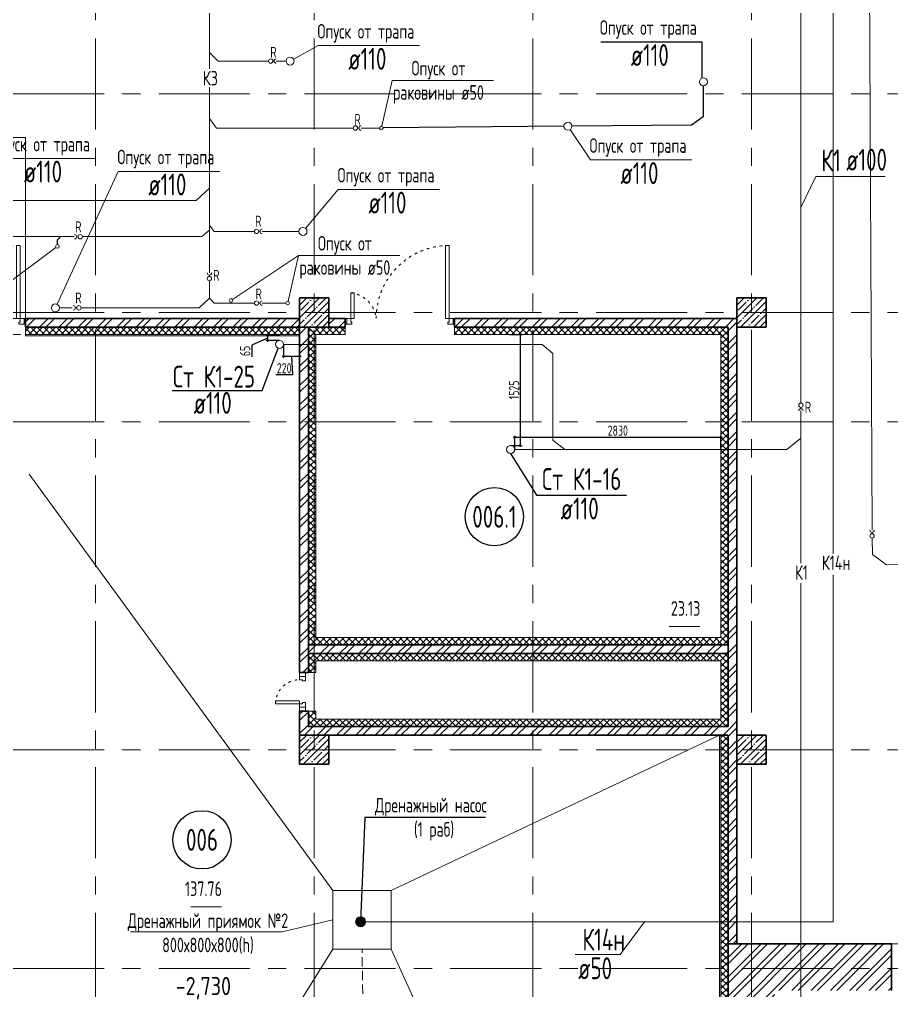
# Model space of a CAD drawing. Header units: millimetres. Extents: x -8689834 to 9419935, y -284943 to 166066.
# Drawn here: x -345217 to -333251, y 91296 to 104623 of the extents above; entities that cross this region are included whole.
import ezdxf
from ezdxf import colors
from ezdxf.entities.mleader import LeaderData, LeaderLine
from ezdxf.enums import TextEntityAlignment as Align
from ezdxf.math import Vec2, Vec3

# ---------------------------------------------------------------- set-up
doc = ezdxf.new("R2010")
doc.units = ezdxf.units.MM
doc.header["$MEASUREMENT"] = 0
for name, pattern in [('01_base$0$DASHED2', [0.375, 0.25, -0.125]), ('ACAD_ISO03W100', [30, 12, -18]), ('ADSK_Штриховая_ш2 п1', [3, 2, -1]), ('CENTER', [2, 1.25, -0.25, 0.25, -0.25]), ('TRATTEGGIATA', [0.75, 0.5, -0.25])]:
    doc.linetypes.add(name, pattern=pattern)
doc.layers.get('0').update_dxf_attribs({"color": 250, "lineweight": 9})
for name, color, linetype, lineweight in [('АР_Двери', 175, 'Continuous', 18), ('АР_Колонны', 250, 'Continuous', 30), ('АР_Колонны Штрих', 250, 'Continuous', 5), ('АР_Маркер экспликации', 239, 'Continuous', 13), ('АР_МосжилНии_Стены', 127, 'Continuous', 30), ('АР_Номер помещения', 1, 'Continuous', 25), ('АР_Оси', 195, 'Continuous', 9), ('АР_Отметки', 250, 'Continuous', 15), ('АР_Перегородки кирпич', 244, 'Continuous', 30), ('АР_Перегородки_кирпич_Штрих', 244, 'Continuous', 5), ('АР_Помещения_площадь', 19, 'Continuous', 9), ('АР_тонкая линия', 250, 'Continuous', 0), ('АР_Штриховка кирпич', 250, 'Continuous', 9), ('ВК_канализация', 32, 'Continuous', 30), ('М_проемы ОВ 4-5эт', 172, 'Continuous', 30), ('Подвал', 250, 'Continuous', 30), ('ФВ-5', 250, 'Continuous', 9), ('Штриховка', 7, 'Continuous', 5)]:
    doc.layers.add(name, color=color, linetype=linetype, lineweight=lineweight)
doc.layers.add('АР_Кровля дорожки', color=245, linetype='Continuous')
doc.layers.add('М_ОВ-АР венткамеры', color=132, linetype='Continuous')
doc.styles.add('ISOCPEUR', font='isocpeur.ttf', dxfattribs={"width": 0.7})
doc.styles.get("Standard").update_dxf_attribs({"font": 'isocpeur.ttf', "width": 0.7})
doc.dimstyles.new('R_50', dxfattribs={"dimtxt": 140, "dimasz": 30, "dimexe": 20, "dimexo": 0, "dimgap": 20, "dimtad": 1, "dimdec": 0, "dimrnd": 5, "dimzin": 0, "dimdsep": 46, "dimtxsty": 'ISOCPEUR', "dimblk": 'ARCHTICK', "dimcen": 50, "dimdle": 20, "dimclrd": 256, "dimclre": 256, "dimclrt": 256, "dimadec": 0, "dimazin": 0, "dimtfac": 2, "dimtdec": 0, "dimtofl": 0, "dimtmove": 1, "dimatfit": 3, "dimfxl": 1, "dimtvp": 3, "dimtolj": 1, "dimtzin": 0, "dimarcsym": 0})

# ---------------------------------------------------------------- blocks, each defined once
blk = doc.blocks.new('*U259')
at = {"layer": 'АР_Номер помещения', "color": 7}
blk.add_circle((-21437, 450), 400, dxfattribs=at)
at = {"layer": 'АР_Помещения_площадь', "color": 7}
blk.add_line((-21168, -468), (-21591, -468), dxfattribs=at)
at = {"color": 7, "style": 'ISOCPEUR', "width": 0.7, "flags": 1}
blk.add_attdef('КАТЕГОРИЯ', (-499, -2092), '', height=250, dxfattribs=at)
at = {"layer": 'АР_Номер помещения', "color": 7, "style": 'ISOCPEUR', "width": 0.7}
blk.add_attdef('НОМЕР_ПОМЕЩЕНИЯ', text='', height=300, dxfattribs=at).set_placement((-21437, 450), align=Align.MIDDLE_CENTER)
at = {"layer": 'АР_Помещения_площадь', "color": 7, "lineweight": 30, "width": 0.7, "flags": 104}
blk.add_attdef('ИМЯ_ПОМЕЩЕНИЯ', text='', height=100, dxfattribs=at).set_placement((158, 1217), align=Align.MIDDLE_CENTER)
at = {"layer": 'АР_Помещения_площадь', "color": 7, "style": 'ISOCPEUR', "width": 0.7}
blk.add_attdef('ПЛОЩАДЬ_ПОМЕЩЕНИЯ', text='', height=200, dxfattribs=at).set_placement((-21163, -221), align=Align.MIDDLE_RIGHT)
blk = doc.blocks.new('Полуторная_на лестницу')
for points in [[(75, 80), (75, 1080), (125, 1080), (125, 80)], [(1375, 430), (1375, 80), (1425, 80), (1425, 430)]]:
    blk.add_lwpolyline(points, close=True)
for points in [[(0, 0), (0, 80), (20, 80), (20, 0), (0, 0)], [(20, 80), (20, 0), (90, 0), (90, 30), (75, 30), (75, 80), (20, 80)], [(1480, 80), (1480, 0), (1410, 0), (1410, 30), (1425, 30), (1425, 80), (1480, 80)], [(1500, 0), (1500, 80), (1480, 80), (1480, 0), (1500, 0)]]:
    blk.add_lwpolyline(points)
at = {"linetype": 'ACAD_ISO03W100', "ltscale": 3}
for centre, radius, start, end in [((75, 80), 1000, 0, 90), ((1465, 40), 392, 95.9075, 174.0925)]:
    blk.add_arc(centre, radius, start, end, dxfattribs=at)
blk = doc.blocks.new('*U288')
for points in [[(0, 0), (0, -80), (55, -80), (55, 0), (0, 0)], [(55, -80), (55, 0), (115, 0), (115, -40), (100, -40), (100, -80), (55, -80)], [(475, -80), (475, 0), (415, 0), (415, -40), (430, -40), (430, -80), (475, -80)], [(530, 0), (530, -80), (475, -80), (475, 0), (530, 0)]]:
    blk.add_lwpolyline(points)
blk.add_lwpolyline([(100, -80), (100, -410), (140, -410), (140, -80)], close=True)
at = {"linetype": 'ACAD_ISO03W100', "ltscale": 3}
blk.add_arc((100, -80), 330, 270, 0, dxfattribs=at)
blk = doc.blocks.new('*U1919')
at = {"layer": 'АР_Номер помещения', "color": 7}
blk.add_circle((-20928, -180), 400, dxfattribs=at)
at = {"layer": 'АР_Помещения_площадь', "color": 7}
blk.add_line((-18108, -1685), (-18530, -1685), dxfattribs=at)
at = {"color": 7, "style": 'ISOCPEUR', "width": 0.7, "flags": 1}
blk.add_attdef('КАТЕГОРИЯ', (-499, -2092), '', height=250, dxfattribs=at)
at = {"layer": 'АР_Номер помещения', "color": 7, "style": 'ISOCPEUR', "width": 0.7}
blk.add_attdef('НОМЕР_ПОМЕЩЕНИЯ', text='', height=300, dxfattribs=at).set_placement((-20928, -180), align=Align.MIDDLE_CENTER)
at = {"layer": 'АР_Помещения_площадь', "color": 7, "lineweight": 30, "width": 0.7, "flags": 104}
blk.add_attdef('ИМЯ_ПОМЕЩЕНИЯ', text='', height=100, dxfattribs=at).set_placement((158, 1217), align=Align.MIDDLE_CENTER)
at = {"layer": 'АР_Помещения_площадь', "color": 7, "style": 'ISOCPEUR', "width": 0.7}
blk.add_attdef('ПЛОЩАДЬ_ПОМЕЩЕНИЯ', text='', height=200, dxfattribs=at).set_placement((-18103, -1439), align=Align.MIDDLE_RIGHT)
blk = doc.blocks.new('_DotSmall')
at = {"color": 0, "linetype": 'ByBlock', "const_width": 0.5}
blk.add_lwpolyline([(-0.0625, 0, 1), (0.0625, 0, 1)], format="xyb", close=True, dxfattribs=at)
blk = doc.blocks.new('_ArchTick')
at = {"color": 0, "linetype": 'ByBlock', "const_width": 0.15}
blk.add_lwpolyline([(-0.5, -0.5), (0.5, 0.5)], dxfattribs=at)
blk = doc.blocks.new('*D2235')
at = {"lineweight": -2, "ltscale": 100, "transparency": 16777216}
for p, q in [((-338491, 100301), (-338320, 100301)), ((-338340, 98757), (-338340, 100321)), ((-338476, 98777), (-338320, 98777))]:
    blk.add_line(p, q, dxfattribs=at)
at = {"lineweight": -2, "ltscale": 100, "transparency": 16777216, "xscale": 30, "yscale": 30, "zscale": 30}
for p, rotation in [((-338340, 100301), 90), ((-338340, 98777), 270)]:
    blk.add_blockref('_ArchTick', p, dxfattribs=dict(at, rotation=rotation))
at = {"ltscale": 100, "transparency": 16777216, "insert": (-338430, 99539), "char_height": 140, "attachment_point": 5, "rotation": 90, "style": 'ISOCPEUR'}
blk.add_mtext('\\A1;1525', dxfattribs=at)
blk = doc.blocks.new('*D2237')
at = {"lineweight": -2, "ltscale": 100, "transparency": 16777216}
for p, q in [((-338422, 98723), (-338422, 98910)), ((-335592, 98722), (-335592, 98910)), ((-338442, 98890), (-335572, 98890))]:
    blk.add_line(p, q, dxfattribs=at)
at = {"lineweight": -2, "ltscale": 100, "transparency": 16777216, "xscale": 30, "yscale": 30, "zscale": 30, "rotation": 180}
blk.add_blockref('_ArchTick', (-338422, 98890), dxfattribs=at)
at = {"lineweight": -2, "ltscale": 100, "transparency": 16777216, "xscale": 30, "yscale": 30, "zscale": 30}
blk.add_blockref('_ArchTick', (-335592, 98890), dxfattribs=at)
at = {"ltscale": 100, "transparency": 16777216, "insert": (-337007, 98980), "char_height": 140, "attachment_point": 5, "style": 'ISOCPEUR'}
blk.add_mtext('\\A1;2830', dxfattribs=at)
blk = doc.blocks.new('*D2238')
at = {"lineweight": -2, "ltscale": 100, "transparency": 16777216}
for p, q in [((-341592, 100163), (-341592, 99980)), ((-341372, 100163), (-341372, 99980)), ((-341612, 100000), (-341352, 100000)), ((-341482, 100000), (-341471, 99747)), ((-341471, 99747), (-341697, 99747))]:
    blk.add_line(p, q, dxfattribs=at)
at = {"lineweight": -2, "ltscale": 100, "transparency": 16777216, "xscale": 30, "yscale": 30, "zscale": 30, "rotation": 180}
blk.add_blockref('_ArchTick', (-341592, 100000), dxfattribs=at)
at = {"lineweight": -2, "ltscale": 100, "transparency": 16777216, "xscale": 30, "yscale": 30, "zscale": 30}
blk.add_blockref('_ArchTick', (-341372, 100000), dxfattribs=at)
at = {"ltscale": 100, "transparency": 16777216, "insert": (-341584, 99837), "char_height": 140, "attachment_point": 5, "style": 'ISOCPEUR'}
blk.add_mtext('\\A1;220', dxfattribs=at)
blk = doc.blocks.new('*D2240')
at = {"lineweight": -2, "ltscale": 100, "transparency": 16777216}
for p, q in [((-341815, 100249), (-342030, 100153)), ((-341647, 100281), (-341835, 100281)), ((-341815, 100301), (-341815, 100198)), ((-342030, 100153), (-342030, 99995)), ((-341647, 100218), (-341835, 100218))]:
    blk.add_line(p, q, dxfattribs=at)
at = {"lineweight": -2, "ltscale": 100, "transparency": 16777216, "xscale": 30, "yscale": 30, "zscale": 30}
for p, rotation in [((-341815, 100281), 90), ((-341815, 100218), 270)]:
    blk.add_blockref('_ArchTick', p, dxfattribs=dict(at, rotation=rotation))
at = {"ltscale": 100, "transparency": 16777216, "insert": (-342120, 100074), "char_height": 140, "attachment_point": 5, "rotation": 90, "style": 'ISOCPEUR'}
blk.add_mtext('\\A1;65', dxfattribs=at)

msp = doc.modelspace()

# ---------------------------------------------------------------- hatches: boundary and pattern name
at = {"layer": 'АР_Колонны Штрих', "ltscale": 100}
h = msp.add_hatch(dxfattribs=at)
h.set_pattern_fill('ANSI35', scale=500)
h.set_pattern_definition([(45, (-1298424.17, 140672.16), (-88.388348, 88.388348), []), (45, (-1298335.78, 140672.16), (-88.388348, 88.388348), [156.25, -31.25, 0, -31.25])])
h.paths.add_polyline_path([(-340972.1, 100800.7), (-341372.1, 100800.7), (-341372.1, 100400.7), (-340972.1, 100400.7)])
h = msp.add_hatch(dxfattribs=at)
h.set_pattern_fill('ANSI35', scale=500)
h.set_pattern_definition([(45, (-1292424.17, 140672.16), (-88.388348, 88.388348), []), (45, (-1292335.78, 140672.16), (-88.388348, 88.388348), [156.25, -31.25, 0, -31.25])])
h.paths.add_polyline_path([(-334972.1, 100800.7), (-335372.1, 100800.7), (-335372.1, 100400.7), (-334972.1, 100400.7)])
h = msp.add_hatch(dxfattribs=at)
h.set_pattern_fill('ANSI35', scale=500)
h.set_pattern_definition([(45, (-1298424.17, 134672.16), (-88.388348, 88.388348), []), (45, (-1298335.78, 134672.16), (-88.388348, 88.388348), [156.25, -31.25, 0, -31.25])])
h.paths.add_polyline_path([(-340972.1, 94800.7), (-341372.1, 94800.7), (-341372.1, 94400.7), (-340972.1, 94400.7)])
h = msp.add_hatch(dxfattribs=at)
h.set_pattern_fill('ANSI35', scale=500)
h.set_pattern_definition([(45, (-1292424.17, 134672.16), (-88.388348, 88.388348), []), (45, (-1292335.78, 134672.16), (-88.388348, 88.388348), [156.25, -31.25, 0, -31.25])])
h.paths.add_polyline_path([(-334972.1, 94800.7), (-335372.1, 94800.7), (-335372.1, 94400.7), (-334972.1, 94400.7)])
at = {"layer": 'АР_Перегородки_кирпич_Штрих', "ltscale": 100}
h = msp.add_hatch(dxfattribs=at)
h.set_pattern_fill('ANSI32', scale=500)
h.set_pattern_definition([(45, (-1987.01, 0), (-132.58252, 132.58252), []), (45, (-1898.62, 0), (-132.58252, 132.58252), [])])
h.paths.add_polyline_path([(-346633.3, 100520.7), (-346852.2, 100520.7), (-346852.2, 100400.7), (-346633.3, 100400.7)])
h.paths.add_polyline_path([(-341372.1, 100520.7), (-345133.3, 100520.7), (-345133.3, 100440.7), (-345133.3, 100400.7), (-341372.1, 100400.7)])
h = msp.add_hatch(dxfattribs=at)
h.set_pattern_fill('ANSI32', scale=500)
h.paths.add_polyline_path([(-335372.2, 100516.9), (-339246.7, 100520.7), (-339246.8, 100400.7), (-335492.2, 100400.7), (-335492.2, 99100.7), (-335372.2, 99100.7)])
h.paths.add_polyline_path([(-335372.2, 99100.7), (-335492.2, 99100.7), (-335492.2, 94600.7), (-335372.2, 94600.7)])
h.paths.add_polyline_path([(-335372.2, 94600.7), (-335492.2, 94600.7), (-335492.2, 91935.7), (-335372.2, 91935.7)])
h.paths.add_polyline_path([(-340746.8, 100457.5), (-340746.8, 100456.1), (-340746.8, 100455.9)], flags=16)
h.paths.add_polyline_path([(-340746.8, 100440.7), (-340746.8, 100520.7), (-340972.1, 100520.5), (-340972.1, 100400.7), (-340746.8, 100400.7), (-340746.8, 100438.8)])
h = msp.add_hatch(dxfattribs=at)
h.set_pattern_fill('ANSI32', scale=500)
h.paths.add_polyline_path([(-341252, 100400.7), (-341372, 100400.7), (-341372, 95661.9), (-341252, 95661.9), (-341252.1, 95903.8), (-341252.1, 95903.8), (-341252.1, 95645), (-341252, 95645), (-341252, 95903.8), (-341252.1, 95903.8), (-341252.1, 95645), (-341252.1, 95645), (-341252.1, 95903.8)])
h = msp.add_hatch(dxfattribs=at)
h.set_pattern_fill('ANSI32', scale=500)
h.set_pattern_definition([(45, (0, 16.98), (-132.58252, 132.58252), []), (45, (88.39, 16.98), (-132.58252, 132.58252), [])])
h.paths.add_polyline_path([(-341252.1, 96040.7), (-341252.1, 95920.7), (-335592.2, 95920.7), (-335492.2, 95920.7), (-335492.2, 96040.7)])
h = msp.add_hatch(dxfattribs=at)
h.set_pattern_fill('ANSI32', scale=500)
h.paths.add_polyline_path([(-341252, 94920.6), (-341252.1, 95131.9), (-341372.1, 95131.9), (-341372.1, 94800.7), (-335492.2, 94800.7), (-335492.2, 94920.6)])
at = {"layer": 'АР_Штриховка кирпич', "ltscale": 100}
h = msp.add_hatch(dxfattribs=at)
h.set_pattern_fill('ANSI32', scale=500)
h.set_pattern_definition([(45, (-1298418.67, 164822.8), (-132.58252, 132.58252), []), (45, (-1298330.29, 164822.8), (-132.58252, 132.58252), [])])
h.paths.add_polyline_path([(-335492.2, 83192.4), (-334852.2, 83192.4), (-334852.2, 91294.9), (-333250.9, 91296.1), (-333250.9, 91935.3), (-335492.2, 91935.7)])
at = {"layer": 'ФВ-5', "lineweight": 13, "ltscale": 500}
h = msp.add_hatch(color=1, dxfattribs=at)
h.dxf.hatch_style = 1
h.paths.add_polyline_path([(-340467.3, 92239.9, 1), (-340604.2, 92239.9, 1)])
at = {"layer": 'Штриховка', "transparency": 33554636}
h = msp.add_hatch(dxfattribs=at)
h.set_pattern_fill('ANSI37', scale=500)
h.paths.add_polyline_path([(-341372, 100400.7), (-344172.1, 100400.7), (-344172.1, 100300.7), (-341372, 100300.7)])
h.paths.add_polyline_path([(-344172.1, 100400.7), (-345133.7, 100400.7), (-345133.7, 100300.7), (-344172.1, 100300.7)])
h.paths.add_polyline_path([(-346633.3, 100400.7), (-346852.2, 100400.7), (-346852.2, 99100.7), (-346752.2, 99100.7), (-346752.2, 100300.7), (-346633.3, 100300.7)])
h.paths.add_polyline_path([(-346752.2, 99100.7), (-346852.2, 99100.7), (-346852.2, 94600.7), (-346752.2, 94600.7)])
h.paths.add_polyline_path([(-335492.2, 94800.7), (-335592.2, 94800.7), (-335592.2, 94600.7), (-335492.2, 94600.7)])
h.paths.add_polyline_path([(-335492.2, 95920.7), (-338172.1, 95920.7), (-338172.1, 95820.7), (-335592.2, 95820.7), (-335592.2, 95020.6), (-335592.2, 94920.6), (-335492.2, 94920.6)])
h.paths.add_polyline_path([(-336922.8, 83292.4), (-336923, 83192.4), (-335492.2, 83192.4), (-335492.2, 91935.7), (-335492.2, 94600.7), (-335592.2, 94600.7), (-335592.2, 83292.4)])
h.paths.add_polyline_path([(-337043, 83192.4), (-337042.8, 83292.4), (-341231.8, 83292.4), (-341231.8, 82785.7), (-346752.2, 82785.7), (-346752.2, 87848.6), (-346852.2, 87848.6), (-346852.2, 82685.7), (-341131.8, 82685.7), (-341131.8, 83192.4)])
h = msp.add_hatch(dxfattribs=at)
h.set_pattern_fill('ANSI37', scale=500)
h.paths.add_polyline_path([(-338172.1, 96140.7), (-341152, 96140.7), (-341152, 99100.3), (-341252, 99100.7), (-341252, 96040.7), (-338172.1, 96040.7)])
h.paths.add_polyline_path([(-335592.2, 96140.7), (-338172.1, 96140.7), (-338172.1, 96040.7), (-335592.2, 96040.7)])
h.paths.add_polyline_path([(-341252, 100400.7), (-341152, 100300), (-341152, 99100.7), (-341252, 99100.7)])
h = msp.add_hatch(dxfattribs=at)
h.set_pattern_fill('ANSI37', scale=500)
h.paths.add_polyline_path([(-338172.1, 100400.7), (-339246.8, 100400.7), (-339246.8, 100300.7), (-338172.1, 100300.7)])
h.paths.add_polyline_path([(-335492.2, 100400.7), (-338172.1, 100400.7), (-338172.1, 100300.7), (-335592.2, 100300.7), (-335592.2, 99100.7), (-335492.2, 99100.7)])
h.paths.add_polyline_path([(-335492.2, 99100.7), (-335592.2, 99100.7), (-335592.2, 96140.7), (-338172.1, 96140.7), (-338172.1, 96040.7), (-335592.2, 96040.7), (-335492.2, 96040.7)])
h.paths.add_polyline_path([(-340746.8, 100400.7), (-341172.1, 100400.7), (-341172.1, 99100.7), (-341152, 99100.7), (-341152, 100300.7), (-340746.8, 100300.7)])
h = msp.add_hatch(dxfattribs=at)
h.set_pattern_fill('ANSI37', scale=500)
h.paths.add_polyline_path([(-338172.1, 95920.7), (-341172.1, 95920.7), (-341172.1, 95661.9), (-341152.1, 95661.9), (-341152.1, 95820.7), (-338172.1, 95820.7)])
h.paths.add_polyline_path([(-335592.2, 95920.7), (-338172.1, 95920.7), (-338172.1, 95820.7), (-335592.2, 95820.7)])
h.paths.add_polyline_path([(-335592.2, 95020.7), (-338172.1, 95020.7), (-338172.1, 94920.7), (-335592.2, 94920.7)])
h.paths.add_polyline_path([(-338172.1, 95020.7), (-341152.1, 95020.7), (-341152.1, 95131.9), (-341172.1, 95131.9), (-341172.1, 94920.7), (-338172.1, 94920.7)])
h.paths.add_polyline_path([(-341172.1, 95131.9), (-341252.1, 95131.9), (-341252.1, 94920.7), (-341172.1, 94920.7)])
h.paths.add_polyline_path([(-341172.1, 95920.7), (-341252, 95920.7), (-341252, 95661.9), (-341172.1, 95661.9)])

# ---------------------------------------------------------------- linework, layer by layer
at = {"layer": 'АР_Колонны', "color": 7, "ltscale": 100}
for points in [[(-341372.1, 100800.7), (-340972.1, 100800.7), (-340972.1, 100400.7), (-341372.1, 100400.7)], [(-335372.1, 100800.7), (-334972.1, 100800.7), (-334972.1, 100400.7), (-335372.1, 100400.7)], [(-341372.1, 94800.7), (-340972.1, 94800.7), (-340972.1, 94400.7), (-341372.1, 94400.7)], [(-335372.1, 94800.7), (-334972.1, 94800.7), (-334972.1, 94400.7), (-335372.1, 94400.7)]]:
    msp.add_lwpolyline(points, close=True, dxfattribs=at)
at = {"layer": 'АР_Кровля дорожки', "color": 7, "ltscale": 500}
for points in [[(-337242.1, 104314.9), (-335851.9, 104314.9), (-335851.9, 103819)], [(-343121.3, 99529.1), (-341887.3, 99529.1), (-341666.7, 100111.5)], [(-338477, 98666.6), (-338123, 98094.6), (-336889, 98094.6)], [(-338821.6, 93669.4), (-340480, 93669.4), (-340535.7, 92239.9)]]:
    msp.add_lwpolyline(points, dxfattribs=at)
at = {"layer": 'АР_Кровля дорожки', "color": 30, "ltscale": 500, "true_color": 0xf26722}
for points in [[(-335837.6, 103712.5), (-335837.1, 103288.7), (-335996, 103171.4), (-337636.4, 103159.1)], [(-344695.6, 101533.7), (-344695.5, 101599.6), (-344650, 101643.3)]]:
    msp.add_lwpolyline(points, dxfattribs=at)
at = {"layer": 'АР_Кровля дорожки', "color": 32, "ltscale": 500, "true_color": 0xcd6928}
msp.add_lwpolyline([(-337746.4, 103157.2), (-340226.7, 103133.5)], dxfattribs=at)
at = {"layer": 'АР_Кровля дорожки', "color": 30, "ltscale": 500, "true_color": 0xf26722, "elevation": -38.2}
msp.add_lwpolyline([(-342316.9, 100741.5), (-342316.9, 100730.2)], dxfattribs=at)
at = {"layer": 'АР_МосжилНии_Стены', "color": 7, "ltscale": 100}
for p, q in [((-335492.2, 91935.7), (-333250.9, 91935.7)), ((-335492.2, 83192.4), (-335492.2, 91935.7)), ((-333250.9, 91935.7), (-333250.9, 91295.7))]:
    msp.add_line(p, q, dxfattribs=at)
at = {"layer": 'АР_Оси', "color": 7, "linetype": 'CENTER', "ltscale": 1000}
for p, q in [((-344172.1, 134363.2), (-344172.1, 78630.8)), ((-341172.1, 134363.2), (-341172.1, 78630.8)), ((-338172.1, 134363.2), (-338172.1, 78630.8)), ((-335172.1, 134363.2), (-335172.1, 78630.8)), ((-359305.8, 103600.7), (-276127.4, 103600.7)), ((-359305.8, 100600.7), (-276127.4, 100600.7)), ((-359305.8, 99100.7), (-276127.4, 99100.7)), ((-359305.8, 94600.7), (-276127.4, 94600.7)), ((-359305.8, 91600.7), (-276127.4, 91600.7))]:
    msp.add_line(p, q, dxfattribs=at)
at = {"layer": 'АР_Перегородки кирпич', "color": 7, "linetype": 'Continuous', "ltscale": 100}
for p, q in [((-345133.3, 100520.7, -1.1), (-341372.1, 100520.7, 1.9)), ((-345133.3, 100400.7, -1.1), (-345133.3, 100520.7, -1.1)), ((-340972.1, 100520.7), (-340746.8, 100520.7)), ((-340746.8, 100400.7, -1.2), (-340746.8, 100520.7, -1.2)), ((-339246.8, 100400.7), (-339246.8, 100520.7)), ((-339246.8, 100520.7), (-335372.1, 100520.7)), ((-345133.3, 100400.7, -1.1), (-340746.8, 100400.7, -1.2)), ((-341372.1, 95661.9), (-341372, 100400.7)), ((-341372, 100400.7), (-341252, 100400.7)), ((-341252, 100400.7), (-341252, 95661.9)), ((-339246.8, 100400.7, -1.3), (-335492.2, 100400.7, -1.4)), ((-335492.2, 100396.9), (-335492.2, 94920.6)), ((-335372.2, 100396.9), (-335372.2, 91935.7)), ((-341252, 95661.9), (-341372.1, 95661.9)), ((-341252.1, 95131.9), (-341372.1, 95131.9)), ((-341372.1, 95131.9), (-341372.1, 94800.7)), ((-341252.1, 94920.7), (-341252.1, 95131.9)), ((-336578.8, 94920.7), (-341252.1, 94920.7)), ((-335492.2, 94920.6), (-341252, 94920.6)), ((-341372.1, 94800.7), (-336578.8, 94800.7)), ((-341252, 94800.7), (-335492.2, 94800.7)), ((-335492.2, 94800.7), (-335492.2, 91935.7))]:
    msp.add_line(p, q, dxfattribs=at)
msp.add_lwpolyline([(-341252.1, 95920.7), (-335492.2, 95920.7), (-335492.2, 96040.7), (-341252.1, 96040.7)], close=True, dxfattribs=at)
at = {"layer": 'АР_тонкая линия', "color": 7, "linetype": 'ADSK_Штриховая_ш2 п1', "ltscale": 100}
msp.add_line((-333250.9, 91935.7), (-331750.9, 91935.7, 1.1), dxfattribs=at)
at = {"layer": 'АР_тонкая линия', "color": 7, "ltscale": 500, "elevation": -1.1}
msp.add_lwpolyline([(-346852.2, 101504), (-346852.2, 103001.5), (-345133.3, 103001.5), (-345133.3, 100520.7), (-346852.2, 100520.7), (-346852.2, 101504), (-346852.2, 101504)], dxfattribs=at)
at = {"layer": 'ВК_канализация', "color": 152, "lineweight": 13, "ltscale": 500, "true_color": 0x2776bb}
for points in [[(-334051.4, 97289.1), (-334051.4, 116037.2)], [(-334051.4, 92239.9), (-334051.4, 97000.4)], [(-340535.7, 92239.9), (-334051.4, 92239.9)]]:
    msp.add_lwpolyline(points, dxfattribs=at)
at = {"layer": 'ВК_канализация', "color": 6, "lineweight": 13, "ltscale": 500}
for points in [[(-333557.5, 106099.6), (-333518.9, 97612.4)], [(-333518.9, 97565.7), (-333518.9, 97582.4)], [(-329951, 97174.5), (-333319, 97138.5), (-333514.2, 97282), (-333518.6, 97505.7)]]:
    msp.add_lwpolyline(points, dxfattribs=at)
at = {"layer": 'ВК_канализация', "color": 244, "lineweight": 13, "ltscale": 500, "true_color": 0x991b1e}
for points in [[(-334493.9, 99357.9), (-334493.9, 105295)], [(-341592.2, 100163), (-338045.8, 100163), (-337899.6, 100038.4), (-337899.6, 98847.8), (-337733.2, 98721.6)], [(-334494, 99297.9), (-334494.1, 99281.2)], [(-334493.9, 97163.5), (-334494.2, 99251.2)], [(-338422.1, 98721.6), (-334685.7, 98721.6), (-334493.9, 98877.6)], [(-334493.9, 90873.3), (-334493.9, 96887.7)]]:
    msp.add_lwpolyline(points, dxfattribs=at)
at = {"layer": 'ВК_канализация', "color": 30, "lineweight": 13, "ltscale": 500, "true_color": 0xf26722}
for points in [[(-342610.9, 103943.4), (-342610.9, 105035.8)], [(-341798.7, 104052.1), (-342490.1, 104052.1), (-342610.9, 104168.3)], [(-341738.7, 104052.1), (-341722, 104052.1)], [(-341557.2, 104052.1), (-341692, 104052.1)], [(-342610.9, 101144.1), (-342610.9, 103692)], [(-340636.8, 103133.2), (-342514.5, 103133.2), (-342610.9, 103263.4)], [(-340576.8, 103133.2), (-340560.1, 103133.2)], [(-340276.7, 103133.2), (-340530.1, 103133.2)], [(-345785.4, 102139.4), (-342790.3, 102139.4), (-342610.9, 102308.2)], [(-344351, 101645.1), (-342715.2, 101643.3), (-342610.9, 101731.6)], [(-341992.7, 101713.3), (-342544, 101713.3), (-342610.9, 101801.6)], [(-341932.7, 101713.3), (-341916, 101713.3)], [(-341381.4, 101713.3), (-341886, 101713.3)], [(-346112.9, 101502.8), (-345963.6, 101643.3), (-344464.3, 101644.1)], [(-344412.7, 101641.7), (-344429.5, 101641.7)], [(-342610.9, 101097.4), (-342610.9, 101114.1)], [(-342610.9, 100799.5), (-342610.9, 101037.4)], [(-344371.3, 100665.2), (-342883.4, 100665.2), (-342748.5, 100665.2), (-342609.9, 100798.4)], [(-341992.7, 100730.2), (-342544.4, 100730.2), (-342610.9, 100799.5)], [(-344668.3, 100665.2), (-344491.3, 100665.2)], [(-344431.3, 100665.2), (-344448.1, 100665.2)], [(-341932.7, 100730.2), (-341916, 100730.2)], [(-341561.1, 100730.2), (-341886, 100730.2)]]:
    msp.add_lwpolyline(points, dxfattribs=at)
at = {"layer": 'ВК_канализация', "color": 18, "lineweight": 13, "ltscale": 500, "true_color": 0x000000}
for points in [[(-339726.7, 104263.6), (-341116.8, 104263.6), (-341454, 104078.6)], [(-340246.2, 103157.6), (-340104, 103785.9), (-338713.9, 103785.9)], [(-337661, 103111.9), (-337383.8, 102695.2), (-335993.6, 102695.2)], [(-346016.3, 102181.4), (-345566.6, 102715.2), (-344176.5, 102715.2)], [(-344700.3, 100715.2), (-343861.2, 102538.2), (-342471, 102538.2)], [(-333338.5, 102468.6), (-334291, 102468.6), (-334493.9, 102040.7)], [(-341291, 101755.4), (-340841.3, 102289.2), (-339451.1, 102289.2)], [(-346111.1, 101470.8), (-345426.9, 100963.5), (-344715.7, 101493.8)], [(-341388.4, 101382.9), (-342293.1, 100780.1)], [(-341530.6, 100754.6), (-341388.4, 101382.9), (-339998.2, 101382.9)], [(-343692.2, 92100.4), (-341610, 92100.4), (-340917.2, 92266.5)]]:
    msp.add_lwpolyline(points, dxfattribs=at)
at = {"layer": 'ВК_канализация', "color": 18, "lineweight": 13, "ltscale": 500, "true_color": 0x000000, "elevation": -0.6}
msp.add_lwpolyline([(-337591.4, 91788.6), (-336974.4, 91788.6), (-336639, 92239.9)], dxfattribs=at)
at = {"layer": 'ВК_канализация', "color": 3, "linetype": '01_base$0$DASHED2', "lineweight": 13, "ltscale": 500}
msp.add_lwpolyline([(-343182.9, 87699.3), (-343182.9, 88819), (-340492.3, 90502.3), (-340516.4, 91865.6)], dxfattribs=at)
at = {"layer": 'ВК_канализация', "color": 30, "lineweight": 13, "ltscale": 500, "true_color": 0xf26722}
for centre, radius in [((-341502.2, 104052.1), 55), ((-341768.7, 104052.1), 30), ((-335833, 103767.3), 55), ((-340606.8, 103133.2), 30), ((-340251.7, 103133.2), 25), ((-337691.4, 103157.7), 55), ((-341962.7, 101713.3), 30), ((-341326.4, 101713.3), 55), ((-344382.7, 101641.7), 30), ((-344695.7, 101508.7), 25), ((-342610.9, 101067.4), 30), ((-342313.9, 100766.3, -38.2), 25), ((-341962.7, 100730.2), 30), ((-344723.3, 100665.2), 55), ((-344401.3, 100665.2), 30), ((-341536.1, 100730.2), 25)]:
    msp.add_circle(centre, radius, dxfattribs=at)
at = {"layer": 'ВК_канализация', "color": 244, "lineweight": 13, "ltscale": 500, "true_color": 0x991b1e}
for centre, radius in [((-341647.2, 100163), 55), ((-334493.9, 99327.9), 30), ((-338477.1, 98721.6), 55)]:
    msp.add_circle(centre, radius, dxfattribs=at)
at = {"layer": 'ВК_канализация', "color": 6, "lineweight": 13, "ltscale": 500}
msp.add_circle((-333518.9, 97535.7), 30, dxfattribs=at)
at = {"layer": 'ВК_канализация', "color": 1, "lineweight": 13, "ltscale": 500}
msp.add_circle((-340535.7, 92239.9), 68.4, dxfattribs=at)
at = {"layer": 'ВК_канализация', "color": 30, "lineweight": 13, "ltscale": 500, "true_color": 0xf26722}
for centre, start, end in [((-341692, 104052.1), 90, 270), ((-340530.1, 103133.2), 90, 270), ((-341886, 101713.3), 90, 270), ((-344459.5, 101641.7), 270, 90), ((-342610.9, 101144.1), 180, 0), ((-341886, 100730.2), 90, 270), ((-344478.1, 100665.2), 270, 90)]:
    msp.add_arc(centre, 30, start, end, dxfattribs=at)
at = {"layer": 'ВК_канализация', "color": 244, "lineweight": 13, "ltscale": 500, "true_color": 0x991b1e}
msp.add_arc((-334494.2, 99251.2), 30, 359.75904, 179.75904, dxfattribs=at)
at = {"layer": 'ВК_канализация', "color": 6, "lineweight": 13, "ltscale": 500}
msp.add_arc((-333518.9, 97612.4), 30, 180, 0, dxfattribs=at)
at = {"layer": 'М_ОВ-АР венткамеры', "color": 7, "linetype": 'ByBlock'}
msp.add_lwpolyline([(-341252.1, 95920.7), (-341252.1, 96040.7), (-335592.2, 96040.7)], dxfattribs=at)
at = {"layer": 'М_проемы ОВ 4-5эт', "color": 7, "lineweight": 13}
msp.add_lwpolyline([(-340917.2, 91865.6), (-340115.7, 91865.6), (-340115.7, 92667.4), (-340917.2, 92667.4)], close=True, dxfattribs=at)
at = {"layer": 'Подвал', "color": 7, "linetype": 'TRATTEGGIATA', "lineweight": 13, "ltscale": 250}
msp.add_line((-346637.8, 100300.7, -1.4), (-345133.7, 100300.7, -1.4), dxfattribs=at)
at = {"layer": 'Подвал', "color": 7, "lineweight": 13, "ltscale": 500}
for p, q in [((-345083.1, 98383.5, -1.1), (-340917.2, 92667.4, -0.1)), ((-340115.7, 92667.4, -0.1), (-335611.8, 94800.7, -1.4)), ((-345432.2, 84612.1), (-340917.2, 91865.6, -0.1)), ((-340115.7, 91865.6, -0.1), (-336800.6, 84612.1))]:
    msp.add_line(p, q, dxfattribs=at)
at = {"layer": 'Штриховка', "color": 7, "transparency": 33554636}
for p, q in [((-340746.8, 100400.7), (-340746.8, 100300.7)), ((-339246.8, 100400.7), (-339246.8, 100300.7)), ((-341152, 100300.7), (-341152, 96140.7)), ((-341152, 96140.7), (-335592.2, 96140.7))]:
    msp.add_line(p, q, dxfattribs=at)
for points, elevation in [([(-341372, 100280.7), (-345133.7, 100280.7), (-345133.7, 100400.7)], -1.4), ([(-345133.3, 100300.7), (-341372, 100300.7)], -1.1), ([(-341152, 100300.7), (-340746.8, 100300.7)], -1.1), ([(-339246.8, 100300.7), (-335592.2, 100300.7), (-335592.2, 96140.7)], -1.1), ([(-335592.2, 94800.7), (-335592.2, 83292.4), (-336823, 83292.4)], -1.1), ([(-336803, 83309.5), (-335610.9, 83307.3), (-335611.8, 94800.7)], -1.4)]:
    msp.add_lwpolyline(points, dxfattribs=dict(at, elevation=elevation))
msp.add_lwpolyline([(-341252, 95661.9), (-341152.1, 95661.9), (-341152.1, 95820.7), (-335592.2, 95820.7), (-335592.2, 95020.6), (-341152.1, 95020.7), (-341152.1, 95131.9), (-341252.1, 95131.9)], dxfattribs=at)

# ---------------------------------------------------------------- block references
at = {"layer": 'АР_Двери', "color": 7, "xscale": -1}
for p in [(-345133.3, 100440.7, -1.1), (-339246.8, 100440.7)]:
    msp.add_blockref('Полуторная_на лестницу', p, dxfattribs=at)
at = {"layer": 'АР_Двери', "color": 7, "xscale": -1, "rotation": 270}
msp.add_blockref('*U288', (-341292.1, 95131.9), dxfattribs=at)
at = {"layer": 'АР_Маркер экспликации', "color": 7}
ref = msp.add_blockref('*U1919', (-317772, 97978.6), dxfattribs=at)
ref.add_attrib('НОМЕР_ПОМЕЩЕНИЯ', '006.1', dxfattribs={"layer": 'АР_Номер помещения', "color": 7, "height": 300, "style": 'ISOCPEUR', "width": 0.7}).set_placement((-338699.9, 97798.3), align=Align.MIDDLE_CENTER)
ref.add_attrib('ПЛОЩАДЬ_ПОМЕЩЕНИЯ', '23.13', dxfattribs={"layer": 'АР_Помещения_площадь', "color": 7, "height": 200, "style": 'ISOCPEUR', "width": 0.7}).set_placement((-335874.9, 96539.8), align=Align.MIDDLE_RIGHT)
ref = msp.add_blockref('*U259', (-321274.7, 92914.5, 2), dxfattribs=at)
ref.add_attrib('НОМЕР_ПОМЕЩЕНИЯ', '006', dxfattribs={"layer": 'АР_Номер помещения', "color": 7, "height": 300, "style": 'ISOCPEUR', "width": 0.7}).set_placement((-342712, 93364.5, 2), align=Align.MIDDLE_CENTER)
ref.add_attrib('ПЛОЩАДЬ_ПОМЕЩЕНИЯ', '137.76', dxfattribs={"layer": 'АР_Помещения_площадь', "color": 7, "height": 200, "style": 'ISOCPEUR', "width": 0.7}).set_placement((-342438, 92693, 2), align=Align.MIDDLE_RIGHT)

# ---------------------------------------------------------------- texts
at = {"layer": 'ВК_канализация', "color": 18, "ltscale": 100, "true_color": 0x000000, "attachment_point": 4, "style": 'ISOCPEUR'}
for s, insert, char_height, width in [('Опуск от трапа', (-341128, 104433.5), 200, 5891.51), ('Опуск от трапа', (-337253.2, 104484.7), 200, 5891.51), ('\\pxi-1,l1,t1,5;ø110', (-340703.6, 104083.3), 300, 7500), ('\\pxi-1,l1,t1,5;ø110', (-336828.8, 104134.6), 300, 7500), ('\\pxi-1,l1,qc,t1,5;Опуск от \\Pраковины ø50', (-340103.9, 103760.8), 200, 1273.56), ('К3', (-342700, 103815.8), 200, 5891.51), ('Опуск от трапа', (-345577.8, 102885.1), 200, 5891.51), ('Опуск от трапа', (-337394.9, 102865.1), 200, 5891.51), ('Опуск от трапа', (-343872.3, 102708), 200, 5891.51), ('К1', (-334214.5, 102689.4), 300, 5891.51), ('\\pxi-1,l1,t1,5;ø100', (-333874, 102698.2), 300, 7500), ('\\pxi-1,l1,t1,5;ø110', (-345153.4, 102535), 300, 7500), ('\\pxi-1,l1,t1,5;ø110', (-336970.5, 102514.9), 300, 7500), ('\\pxi-1,l1,t1,5;ø110', (-343447.9, 102357.9), 300, 7500), ('Опуск от трапа', (-340852.4, 102459), 200, 5891.51), ('\\pxi-1,l1,t1,5;ø110', (-340428, 102108.9), 300, 7500), ('\\pxi-1,l1,qc,t1,5;Опуск от \\Pраковины ø50', (-341388.2, 101357.8), 200, 1273.56), ('Ст К1-25', (-343111, 99721.1), 300, 5891.51), ('\\pxi-1,l1,t1,5;ø110', (-342825.5, 99360.1), 300, 7500), ('Ст К1-16', (-338046.4, 98315.4), 300, 5891.51), ('\\pxi-1,l1,t1,5;ø110', (-337790.4, 97910.7), 300, 7500), ('К14н', (-334206.6, 97167.1, -0.6), 200, 5891.51), ('К1', (-334576.1, 97031.2), 200, 5891.51), ('\\pxqc;Дренажный насос\\P (1 раб)', (-342518.8, 93647.2), 200, 5891.51), ('\\pxqc;Дренажный приямок №2\\P800х800х800(h)', (-345575.1, 92078.2), 200, 5891.51), ('К14н', (-337492.4, 91995, -0.6), 300, 5891.51), ('\\pxi-1,l1,t1,5;ø50', (-337550, 91601.9, -0.6), 300, 7500)]:
    msp.add_mtext(s, dxfattribs=dict(at, insert=insert, char_height=char_height, width=width))
at = {"layer": 'ВК_канализация', "color": 7, "ltscale": 100, "char_height": 150, "width": 7500, "attachment_point": 4, "rotation": 0.04194, "style": 'ISOCPEUR'}
for insert in [(-341775.7, 104172.6, -78.2), (-340620.9, 103249.4, -78.2), (-344451.8, 101776.9, -78.2), (-341982.7, 101854.3, -78.2), (-342558, 101111.3, -78.2), (-341977, 100854.5, -78.2), (-344450.9, 100800.7, -78.2), (-334441.2, 99302.4, -78.2)]:
    msp.add_mtext('\\pxi-1,l1,t1,5;R', dxfattribs=dict(at, insert=insert))

# ---------------------------------------------------------------- dimensions: what is measured, and where the dimension line sits
at = {"color": 18, "ltscale": 100, "true_color": 0x000000}
dim = msp.add_linear_dim(base=(-341815.4, 100218), p1=(-341647.2, 100280.7, -1.4), p2=(-341647.2, 100218), angle=90, dimstyle='R_50', override={"dimpost": '\\X'}, dxfattribs=at)
dim.commit()
dim.dimension.update_dxf_attribs({"geometry": '*D2240', "text_midpoint": (-342029.9, 100132.6), "dimtype": 160})
dim = msp.add_linear_dim(base=(-338340.5, 100300.7), p1=(-338476.4, 98776.6), p2=(-338490.9, 100300.7, -1.1), angle=90, dimstyle='R_50', override={"dimpost": '\\X'}, dxfattribs=at)
dim.commit()
dim.dimension.update_dxf_attribs({"geometry": '*D2235', "text_midpoint": (-338430.5, 99538.6)})
dim = msp.add_linear_dim(base=(-341372, 100000.2), p1=(-341592.2, 100163), p2=(-341372, 100163), dimstyle='R_50', override={"dimpost": '\\X'}, dxfattribs=at)
dim.commit()
dim.dimension.update_dxf_attribs({"geometry": '*D2238', "text_midpoint": (-341490.5, 99747.4), "dimtype": 160})
dim = msp.add_linear_dim(base=(-335592.2, 98890.3), p1=(-338422.1, 98722.7), p2=(-335592.2, 98721.6), dimstyle='R_50', override={"dimpost": '\\X'}, dxfattribs=at)
dim.commit()
dim.dimension.update_dxf_attribs({"geometry": '*D2237', "text_midpoint": (-337007.1, 98980.3)})

# ---------------------------------------------------------------- leaders
at = {"layer": 'АР_Отметки', "color": 7}
ml = msp.add_multileader_mtext('Standard', dxfattribs=at)
ml.set_content('{\\W0.8;-2,430}', color=7, style='ISOCPEUR')
ml.set_leader_properties(color=256, linetype='Continuous', lineweight=-1)
ml.set_arrow_properties(name='DOTSMALL')
ml.build(insert=Vec2(0, 0))
ml.multileader.update_dxf_attribs({"has_text_frame": 1, "text_left_attachment_type": 4, "text_right_attachment_type": 4, "dogleg_length": 100, "arrow_head_size": 180})
ctx = ml.context
ctx.base_point, ctx.char_height, ctx.arrow_head_size, ctx.landing_gap_size, ctx.plane_origin = Vec3(-336711.9, 117132.7), 250, 180, 50, Vec3(-335659.2, 115477.5)
ctx.left_attachment, ctx.right_attachment = 4, 4
notes = []
notes.append((ctx, [(0, (0, 0, 0), (0, 0), (1, 0), 1, [])]))
ctx.mtext.insert, ctx.mtext.width, ctx.mtext.line_spacing_style, ctx.mtext.flow_direction = Vec3(-336661.9, 117466), 852.697, 2, 5
ml = msp.add_multileader_mtext('Standard', dxfattribs=at)
ml.set_content('{\\W0.8;-2,780}', color=7, style='ISOCPEUR')
ml.set_leader_properties(color=256, linetype='Continuous', lineweight=-1)
ml.set_arrow_properties(name='DOTSMALL')
ml.build(insert=Vec2(0, 0))
ml.multileader.update_dxf_attribs({"has_text_frame": 1, "text_left_attachment_type": 4, "text_right_attachment_type": 4, "dogleg_length": 100, "arrow_head_size": 180})
ctx = ml.context
ctx.base_point, ctx.char_height, ctx.arrow_head_size, ctx.landing_gap_size, ctx.plane_origin = Vec3(-348571.1, 101311.4), 250, 180, 50, Vec3(-348527.5, 100033.3)
ctx.left_attachment, ctx.right_attachment = 4, 4
notes.append((ctx, [(0, (0, 0, 0), (0, 0), (1, 0), 1, [])]))
ctx.mtext.insert, ctx.mtext.width, ctx.mtext.defined_height, ctx.mtext.line_spacing_style, ctx.mtext.flow_direction = Vec3(-348521.1, 101644.7), 769.989, 343.9, 2, 5
ml = msp.add_multileader_mtext('Standard', dxfattribs=at)
ml.set_content('{\\W0.8;-2,730}', color=7, style='ISOCPEUR')
ml.set_leader_properties(color=256, linetype='Continuous', lineweight=-1)
ml.set_arrow_properties(name='DOTSMALL')
ml.build(insert=Vec2(0, 0))
ml.multileader.update_dxf_attribs({"has_text_frame": 1, "text_left_attachment_type": 4, "text_right_attachment_type": 4, "dogleg_length": 100, "arrow_head_size": 180})
ctx = ml.context
ctx.base_point, ctx.char_height, ctx.arrow_head_size, ctx.landing_gap_size, ctx.plane_origin = Vec3(-343122.5, 91149.4), 250, 180, 50, Vec3(-347781, 87297.1)
ctx.left_attachment, ctx.right_attachment = 4, 4
notes.append((ctx, [(0, (0, 0, 0), (0, 0), (1, 0), 1, [])]))
ctx.mtext.insert, ctx.mtext.width, ctx.mtext.defined_height, ctx.mtext.line_spacing_style, ctx.mtext.flow_direction = Vec3(-343072.5, 91482.7), 769.989, 343.9, 2, 5
for ctx, leaders in notes:
    for number, flags, end, landing, length, lines in leaders:
        leader = LeaderData()
        leader.index, (leader.has_last_leader_line, leader.has_dogleg_vector, leader.attachment_direction) = number, flags
        leader.last_leader_point, leader.dogleg_vector, leader.dogleg_length = Vec3(end), Vec3(landing), length
        for number, points, colour, breaks in lines:
            line = LeaderLine()
            line.index, line.vertices, line.color, line.breaks = number, Vec3.list(points), colors.encode_raw_color(colour), breaks
            leader.lines.append(line)
        ctx.leaders.append(leader)

doc.saveas('drawing.dxf')
